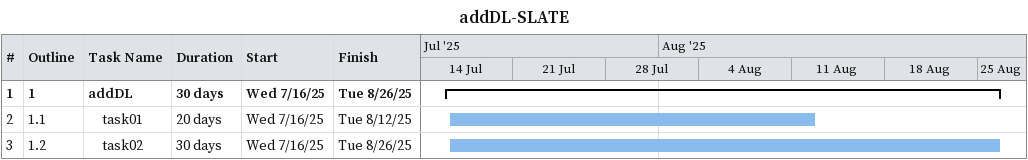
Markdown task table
addDL-SLATE

| ID | WBS | Task | Duration | Start | Finish |
|---|---|---|---|---|---|
| 1 | 1 | **addDL** | 30d | 2025-07-16 | 2025-08-26 |
| 2 | 1.1 | task01 | 20d | 2025-07-16 | 2025-08-12 |
| 3 | 1.2 | task02 | 30d | 2025-07-16 | 2025-08-26 |
